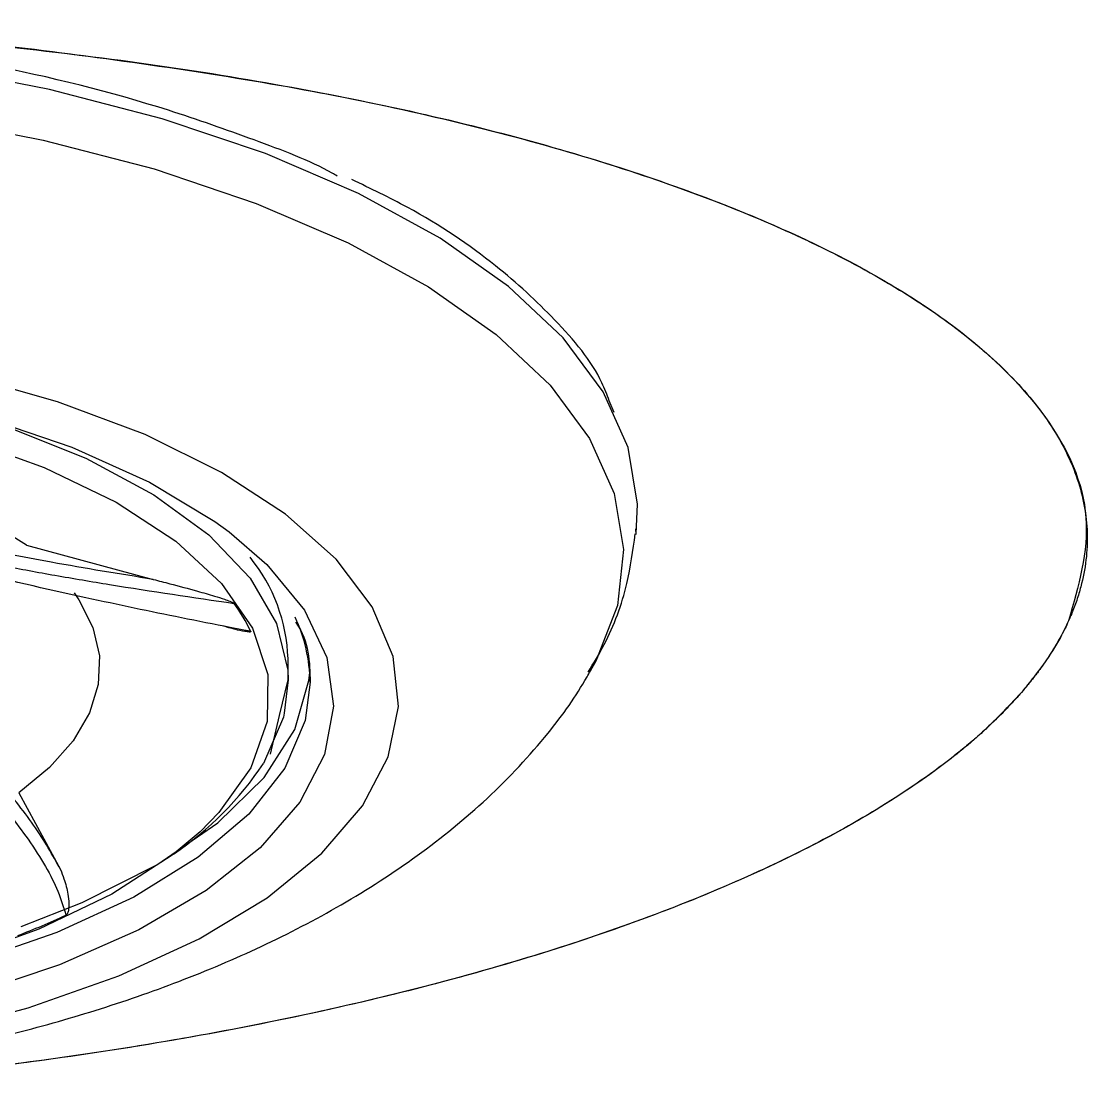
# Model space of a CAD drawing. Extents: x 956 to 1028, y 499 to 635.
# Drawn here: x 973.797 to 974.753, y 580.102 to 581.067 of the extents above; entities that cross this region are included whole.
import ezdxf

# ---------------------------------------------------------------- set-up
doc = ezdxf.new("R2010")
doc.units = 0
doc.header["$MEASUREMENT"] = 0
for name, color, linetype in [('1', 4, 'Continuous'), ('BDIM_CYAN', 4, 'Continuous'), ('DIM', 3, 'Continuous')]:
    doc.layers.add(name, color=color, linetype=linetype)

# ---------------------------------------------------------------- blocks, each defined once
blk = doc.blocks.new('MINI 2IN')
at = {"layer": 'BDIM_CYAN', "color": 3}
for p, q in [((0.96051, -0.33886), (0.95619, -0.32833)), ((0.98035, -0.44805), (0.98005, -0.44311)), ((0.43356, -0.45765), (0.54728, -0.48844)), ((0.66818, -0.57844), (0.66809, -0.55971)), ((0.93918, -0.57043), (0.94634, -0.55749)), ((0.66054, -0.61054), (0.66818, -0.57858)), ((0.66818, -0.57844), (0.66476, -0.60849)), ((0.65227, -0.64518), (0.66054, -0.61054)), ((0.42685, -0.6799), (0.4641, -0.74844))]:
    blk.add_line(p, q, dxfattribs=at)
at = {"layer": 'BDIM_CYAN', "color": 3, "flags": 128}
for points in [[(0.9804, -0.44768), (0.98156, -0.42109), (0.97312, -0.37029), (0.95078, -0.32034), (0.91484, -0.27193), (0.86581, -0.22573), (0.80438, -0.18241), (0.73142, -0.14256), (0.64794, -0.10675), (0.55511, -0.07547), (0.45425, -0.04918), (0.34677, -0.02823), (0.23417, -0.01292)], [(0.23113, -0.05873), (0.34229, -0.07384), (0.4484, -0.09453), (0.54797, -0.12049), (0.63961, -0.15136), (0.72202, -0.18671), (0.79405, -0.22605), (0.85469, -0.26882), (0.90309, -0.31442), (0.93857, -0.36222), (0.96063, -0.41153), (0.96896, -0.46167), (0.96344, -0.51194), (0.94416, -0.56163), (0.94063, -0.56804)], [(0.34569, -0.89629), (0.43513, -0.87249), (0.51649, -0.84379), (0.58834, -0.81072), (0.6494, -0.77386), (0.69856, -0.73387), (0.73496, -0.69146), (0.75795, -0.64739), (0.76711, -0.60245), (0.76228, -0.55744), (0.74355, -0.51316), (0.71125, -0.4704), (0.66596, -0.42992), (0.60848, -0.39245), (0.53985, -0.35866), (0.46129, -0.32914), (0.37419, -0.30443)], [(-0.5787, -0.40615), (-0.53346, -0.38429), (-0.45754, -0.35519), (-0.37304, -0.33088), (-0.2816, -0.31184), (-0.18501, -0.29844), (-0.08515, -0.29094), (0.01605, -0.28948), (0.11661, -0.2941), (0.21457, -0.30471), (0.30803, -0.32109), (0.39517, -0.34293), (0.47429, -0.36981), (0.54385, -0.4012), (0.6025, -0.43649), (0.61542, -0.44592)], [(0.37474, -0.36126), (0.44941, -0.388), (0.51414, -0.41917), (0.56755, -0.4541), (0.60852, -0.49205), (0.63615, -0.53221), (0.64987, -0.57373), (0.64938, -0.61572), (0.63469, -0.65728), (0.60612, -0.69753), (0.58918, -0.71471)], [(0.324, -0.32458), (0.33551, -0.32744), (0.41553, -0.35129), (0.48674, -0.37984), (0.54771, -0.41249), (0.59718, -0.44858), (0.63415, -0.48738), (0.65787, -0.5281), (0.66785, -0.56991), (0.66818, -0.57844)], [(0.61542, -0.44592), (0.6491, -0.47499), (0.68274, -0.51596), (0.70276, -0.55859), (0.70878, -0.60206), (0.70068, -0.64552), (0.67861, -0.68812), (0.643, -0.72904), (0.59456, -0.76748), (0.53422, -0.80269), (0.46315, -0.83399), (0.38274, -0.86076), (0.29456, -0.88249), (0.20032, -0.89875), (0.10185, -0.90923), (0.00107, -0.91372), (-0.10005, -0.91213), (-0.19955, -0.9045)], [(0.47646, -0.50057), (0.48058, -0.50661), (0.49318, -0.5316), (0.499, -0.55708), (0.49796, -0.5827), (0.49008, -0.60813), (0.47545, -0.63302), (0.45428, -0.65705), (0.42685, -0.6799)], [(0.42884, -0.79968), (0.48359, -0.77807), (0.55046, -0.7442), (0.60524, -0.70654), (0.64678, -0.66589), (0.67419, -0.62313), (0.68689, -0.57917), (0.68754, -0.57187)], [(0.68787, -0.58057), (0.68347, -0.61505), (0.66515, -0.65768), (0.63294, -0.69879), (0.5875, -0.73757), (0.52976, -0.77322), (0.4609, -0.80502), (0.38231, -0.83231), (0.29559, -0.85454), (0.20251, -0.87126), (0.10497, -0.88214), (0.00495, -0.88694), (-0.09552, -0.88557), (-0.19438, -0.87805), (-0.28963, -0.86455), (-0.37933, -0.84534), (-0.46165, -0.8208), (-0.53491, -0.79143), (-0.59762, -0.75784), (-0.64852, -0.72071), (-0.68655, -0.6808), (-0.71095, -0.63891), (-0.72122, -0.59589), (-0.72156, -0.58712)], [(0.66476, -0.60849), (0.6639, -0.61196), (0.64609, -0.65339)], [(0.58918, -0.71471), (0.56427, -0.73562), (0.51004, -0.77072), (0.44457, -0.8021), (0.36928, -0.82908), (0.28576, -0.85109), (0.19579, -0.86766), (0.10128, -0.87843), (0.00426, -0.88319), (-0.0932, -0.88181), (-0.18904, -0.87434)]]:
    blk.add_lwpolyline(points, dxfattribs=at)
at = {"layer": 'BDIM_CYAN', "color": 3}
for centre, radius, start, end in [((0.06017, -1.04946), 0.69975, 57.75085, 87.18105), ((0.51639, -0.56451), 0.15178, 1.81352, 39.18928), ((0.47699, -0.61171), 0.17534, 25.90147, 35.46596), ((0.54709, -0.58233), 0.1408, 0.71595, 25.19607), ((0.39948, -0.48953), 0.29609, 304.07939, 326.39667), ((0.16435, -0.13073), 0.72574, 291.11044, 294.81899)]:
    blk.add_arc(centre, radius, start, end, dxfattribs=at)
for points, knots in [([(0.7121, -0.1268), (0.71064, -0.12594), (0.68978, -0.11367), (0.63764, -0.09427), (0.5388, -0.05907), (0.40345, -0.02466), (0.28611, -0.00901), (0.22915, -0.00141)], [0, 0, 0, 0, 0.01298, 0.185306, 0.357668, 0.688173, 1, 1, 1, 1]), ([(0.95619, -0.32833), (0.95414, -0.32292), (0.94457, -0.29767), (0.91026, -0.25672), (0.8528, -0.20373), (0.79111, -0.16149), (0.74221, -0.13809), (0.72525, -0.12998)], [0, 0, 0, 0, 0.071102, 0.331617, 0.569257, 0.850607, 1, 1, 1, 1]), ([(0.54728, -0.48844), (0.51685, -0.4835), (0.46091, -0.47443), (0.38322, -0.45945), (0.31829, -0.44467), (0.28114, -0.43348), (0.26284, -0.42797)], [0, 0, 0, 0, 0.317509, 0.5834805, 0.7948327, 1, 1, 1, 1]), ([(0.27386, -0.44238), (0.28869, -0.44674), (0.31723, -0.45513), (0.36396, -0.4662), (0.41107, -0.47598), (0.46017, -0.485), (0.53069, -0.49693), (0.58304, -0.50459), (0.6198, -0.50997)], [0, 0, 0, 0, 0.135552, 0.260798, 0.405842, 0.535564, 0.673856, 1, 1, 1, 1]), ([(0.63472, -0.53511), (0.63395, -0.53497), (0.6319, -0.53458), (0.62573, -0.53339), (0.60612, -0.52959), (0.56004, -0.52047), (0.48099, -0.50388), (0.38399, -0.4819), (0.32091, -0.46213), (0.29231, -0.45317)], [0, 0, 0, 0, 0.007325, 0.019566, 0.058651, 0.192116, 0.441769, 0.746986, 1, 1, 1, 1]), ([(0.93724, -0.57158), (0.94222, -0.56343), (0.95736, -0.53861), (0.97264, -0.49677), (0.97736, -0.4625), (0.97942, -0.44755)], [0, 0, 0, 0, 0.216024, 0.657932, 1, 1, 1, 1]), ([(0.54728, -0.48844), (0.55224, -0.48971), (0.56565, -0.49317), (0.58405, -0.49811), (0.6003, -0.50277), (0.60994, -0.5058), (0.61535, -0.50771), (0.61813, -0.50889), (0.61942, -0.50957), (0.61972, -0.50989), (0.6198, -0.50997)], [0, 0, 0, 0, 0.191797, 0.519572, 0.729704, 0.856737, 0.930022, 0.970712, 0.992634, 1, 1, 1, 1]), ([(0.63472, -0.53511), (0.63474, -0.53517), (0.63477, -0.53527), (0.6347, -0.53542), (0.63449, -0.53553), (0.63411, -0.53561), (0.63313, -0.53565), (0.62921, -0.53524), (0.62132, -0.53358), (0.61437, -0.53156), (0.61017, -0.53035)], [0, 0, 0, 0, 0.013705, 0.027544, 0.040073, 0.053766, 0.077179, 0.150296, 0.486525, 1, 1, 1, 1]), ([(0.67515, -0.52689), (0.67516, -0.52691), (0.6872, -0.54438), (0.68754, -0.56255), (0.68788, -0.5807)], [0, 0, 0, 0, 0.000935, 1, 1, 1, 1]), ([(-0.01515, -0.94867), (-0.01118, -0.94864), (0.00148, -0.94856), (0.02911, -0.94807), (0.07218, -0.94657), (0.1291, -0.94308), (0.19557, -0.93683), (0.2681, -0.92723), (0.34376, -0.91391), (0.42033, -0.89665), (0.4966, -0.87521), (0.57189, -0.84916), (0.64568, -0.81789), (0.71731, -0.78066), (0.78559, -0.73663), (0.84878, -0.68529), (0.89984, -0.63038), (0.92771, -0.59133), (0.93819, -0.57222), (0.93918, -0.57043)], [0, 0, 0, 0, 0.009814, 0.031348, 0.068465, 0.116638, 0.173235, 0.235738, 0.302165, 0.371399, 0.442731, 0.516509, 0.592953, 0.672038, 0.753482, 0.837013, 0.922838, 0.992767, 1, 1, 1, 1]), ([(0.4641, -0.74844), (0.45689, -0.73556), (0.44286, -0.71055), (0.40919, -0.66876), (0.37129, -0.62697), (0.34364, -0.59784), (0.33006, -0.58354)], [0, 0, 0, 0, 0.280747, 0.545552, 0.776817, 1, 1, 1, 1]), ([(0.32941, -0.60054), (0.34081, -0.61253), (0.36214, -0.63497), (0.39216, -0.66768), (0.41632, -0.69611), (0.4364, -0.72279), (0.45122, -0.74601), (0.46282, -0.7689), (0.46689, -0.78246), (0.46899, -0.78945)], [0, 0, 0, 0, 0.154271, 0.288952, 0.454424, 0.575072, 0.714225, 0.852753, 1, 1, 1, 1]), ([(0.4641, -0.74844), (0.46517, -0.75122), (0.46807, -0.75877), (0.47064, -0.76898), (0.4717, -0.778), (0.47155, -0.78342), (0.47097, -0.78655), (0.47022, -0.78824), (0.4696, -0.78909), (0.46911, -0.78937), (0.46898, -0.78945)], [0, 0, 0, 0, 0.191801, 0.519634, 0.729787, 0.856818, 0.93009, 0.970764, 0.992671, 1, 1, 1, 1])]:
    blk.add_open_spline(points, degree=3, knots=knots, dxfattribs=at)
blk = doc.blocks.new('2026 SX')
at = {"layer": '1', "color": 3}
for points, knots in [([(16.05253, 68.44837), (16.05532, 68.45303), (16.06011, 68.46102), (16.07011, 68.47695), (16.0842, 68.49603), (16.10594, 68.51924), (16.13916, 68.54961), (16.18898, 68.58635), (16.26171, 68.62796), (16.34647, 68.66675), (16.44263, 68.70231), (16.54901, 68.73437), (16.66472, 68.76259), (16.78842, 68.78676), (16.91903, 68.80661), (17.05504, 68.82204), (17.19521, 68.83283), (17.33796, 68.83896), (17.48192, 68.84033), (17.62552, 68.83698), (17.76736, 68.82885), (17.90594, 68.81612), (18.03971, 68.79886), (18.16731, 68.77727), (18.28724, 68.75148), (18.39846, 68.72184), (18.49956, 68.68856), (18.58974, 68.65201), (18.66795, 68.61248), (18.73357, 68.57038), (18.78579, 68.52609), (18.82427, 68.48003), (18.84834, 68.43266), (18.85812, 68.3845), (18.85449, 68.34814), (18.84757, 68.32396), (18.84411, 68.31438), (18.84122, 68.30729), (18.83988, 68.30425), (18.83921, 68.30274)], [0, 0, 0, 0, 0.009491, 0.016272, 0.032536, 0.04881, 0.065084, 0.097621, 0.130152, 0.162695, 0.195229, 0.227786, 0.260314, 0.292868, 0.325407, 0.357973, 0.390507, 0.423082, 0.455642, 0.488232, 0.520815, 0.553485, 0.586135, 0.618746, 0.651436, 0.68407, 0.716688, 0.74932, 0.781931, 0.814547, 0.847206, 0.879805, 0.912461, 0.945076, 0.977582, 0.985677, 0.993853, 0.996942, 1, 1, 1, 1]), ([(17.67342, 68.83382), (17.67499, 68.83379), (17.76821, 68.83194), (17.94674, 68.81233), (18.19545, 68.77462), (18.41488, 68.71975), (18.5975, 68.65222), (18.73652, 68.57367), (18.82546, 68.48713), (18.8659, 68.39555), (18.84809, 68.33366), (18.8392, 68.30274)], [0, 0, 0, 0, 0.002143, 0.126984, 0.251616, 0.376351, 0.501275, 0.626214, 0.751048, 0.875669, 1, 1, 1, 1]), ([(18.79836, 68.24008), (18.79441, 68.23582), (18.78764, 68.22852), (18.77709, 68.21745), (18.76667, 68.20717), (18.75104, 68.19293), (18.72925, 68.17531), (18.69033, 68.14742), (18.63466, 68.11345), (18.55734, 68.07499), (18.47017, 68.03897), (18.3737, 68.00577), (18.26891, 67.97569), (18.1566, 67.94906), (18.03789, 67.92609), (17.91374, 67.9071), (17.78534, 67.89222), (17.65378, 67.88169), (17.52028, 67.87556), (17.38606, 67.87397), (17.2523, 67.87689), (17.12018, 67.8844), (16.991, 67.89634), (16.86589, 67.91268), (16.74586, 67.93332), (16.63189, 67.95814), (16.52494, 67.98676), (16.4263, 68.0189), (16.33691, 68.05418), (16.2579, 68.09231), (16.18975, 68.13285), (16.13313, 68.17537), (16.0883, 68.21952), (16.05588, 68.26478), (16.03571, 68.31078), (16.02922, 68.34947), (16.0302, 68.38023), (16.03431, 68.40316), (16.04071, 68.42134), (16.04716, 68.43644), (16.05056, 68.44397), (16.05253, 68.44837)], [0, 0, 0, 0, 0.0090981, 0.0155957, 0.0236771, 0.0311842, 0.046449, 0.0623779, 0.093585, 0.1247406, 0.1559418, 0.1871107, 0.218298, 0.2494868, 0.2806878, 0.3118682, 0.3430685, 0.3742532, 0.4054434, 0.4366376, 0.4678144, 0.4990075, 0.530255, 0.5613921, 0.5925954, 0.6240127, 0.6554703, 0.6869159, 0.7183599, 0.7497509, 0.7810761, 0.8124426, 0.8436984, 0.875067, 0.9062991, 0.9376173, 0.9535324, 0.9688166, 0.9844015, 0.9908996, 1, 1, 1, 1]), ([(18.8392, 68.30274), (18.83798, 68.30013), (18.83554, 68.29491), (18.83141, 68.28709), (18.82693, 68.2793), (18.82207, 68.27153), (18.81685, 68.26378), (18.81125, 68.25605), (18.80528, 68.24835), (18.79893, 68.24066), (18.79222, 68.233), (18.78513, 68.22537), (18.77767, 68.21775), (18.75683, 68.19754), (18.71754, 68.16523), (18.65059, 68.12229), (18.5719, 68.08154), (18.48205, 68.04342), (18.38208, 68.00832), (18.27271, 67.97662), (18.15517, 67.94864), (18.03066, 67.92478), (17.9005, 67.90528), (17.76587, 67.89031), (17.62792, 67.88006), (17.4879, 67.8747), (17.34733, 67.87425), (17.20758, 67.87885), (17.07026, 67.88837), (16.93675, 67.90276), (16.80853, 67.92183), (16.68645, 67.94541), (16.57175, 67.97325), (16.46541, 68.00516), (16.36873, 68.04068), (16.28273, 68.07943), (16.20811, 68.12096), (16.14586, 68.16481), (16.09622, 68.21047), (16.0599, 68.25742), (16.03699, 68.30521), (16.02989, 68.34268), (16.02983, 68.3694), (16.0313, 68.38536), (16.03428, 68.40125), (16.03879, 68.41705), (16.04471, 68.43277), (16.04993, 68.44317), (16.05253, 68.44837)], [0, 0, 0, 0, 0.0052067, 0.0104077, 0.0156046, 0.0207986, 0.0259911, 0.0311837, 0.0363776, 0.0415743, 0.0467751, 0.0519815, 0.0571948, 0.0624165, 0.0936849, 0.1249325, 0.1562333, 0.1875022, 0.2187765, 0.2500475, 0.2814022, 0.3127011, 0.343853, 0.3750841, 0.4063387, 0.4375453, 0.4689036, 0.5002025, 0.5314747, 0.5627424, 0.5939612, 0.6250184, 0.6563775, 0.6876521, 0.7189747, 0.7503404, 0.7816147, 0.8129594, 0.8442184, 0.8754758, 0.906623, 0.9378463, 0.9482566, 0.9586316, 0.9689825, 0.9793201, 0.9896555, 1, 1, 1, 1]), ([(18.83921, 68.30274), (18.83805, 68.30022), (18.83573, 68.29522), (18.82896, 68.28222), (18.82025, 68.26845), (18.80824, 68.25261), (18.802, 68.2447), (18.79836, 68.24008)], [0, 0, 0, 0, 0.1196875, 0.2373679, 0.6186161, 0.777466, 1, 1, 1, 1])]:
    blk.add_open_spline(points, degree=3, knots=knots, dxfattribs=at)
at = {"layer": 'DIM'}
blk.add_blockref('MINI 2IN', (17.47115, 68.82818), dxfattribs=at)

msp = doc.modelspace()

# ---------------------------------------------------------------- block references
at = {"layer": '1'}
msp.add_blockref('2026 SX', (955.89641, 512.22734), dxfattribs=at)

doc.saveas('drawing.dxf')
